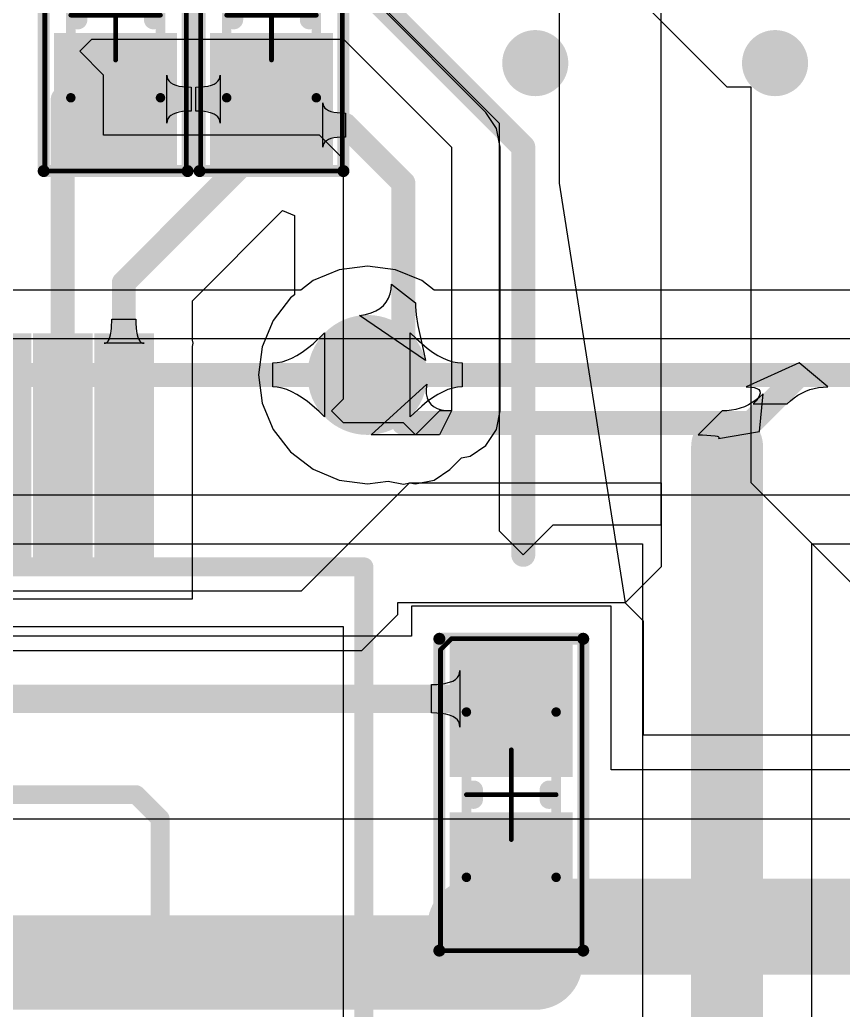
# Model space of a CAD drawing. Header units: millimetres. Extents: x -0.28 to 4.38, y -0.01 to 4.88.
# Drawn here: x 2.075 to 2.4184, y 1.3002 to 1.7131 of the extents above; entities that cross this region are included whole.
import ezdxf

# ---------------------------------------------------------------- set-up
doc = ezdxf.new("R2010")
doc.units = ezdxf.units.MM
doc.header["$MEASUREMENT"] = 0
for name, color, linetype in [('BottomLayer', 5, 'Continuous'), ('BottomOverlay', 54, 'Continuous'), ('BottomPaste', 16, 'Continuous'), ('BottomSolder', 6, 'Continuous'), ('Mechanical13', 56, 'Continuous'), ('Mechanical15', 56, 'Continuous'), ('MultiLayer', 9, 'Continuous'), ('TopLayer', 1, 'Continuous'), ('ViaHoleLayer', 16, 'Continuous')]:
    doc.layers.add(name, color=color, linetype=linetype)

# ---------------------------------------------------------------- blocks, each defined once
blk = doc.blocks.new('DRV8432_B_38')
at = {"layer": 'BottomLayer'}
for points in [[(-0.04331, 0.00846), (-0.04331, -0.00846), (0.04331, 0.00846), (0.04331, -0.00846)], [(-0.04331, -0.01713), (-0.04331, -0.03406), (0.04331, -0.01713), (0.04331, -0.03406)], [(-0.04331, -0.04272), (-0.04331, -0.05965), (0.04331, -0.04272), (0.04331, -0.05965)]]:
    blk.add_solid(points, dxfattribs=at)
at = {"layer": 'BottomOverlay', "const_width": 0.00787}
for points in [[(0.05, -0.53499), (0.05, 0.1)], [(0.465, 0.1), (0.05, 0.1)], [(0.22, 0.025), (0.22, 0.1)], [(0.21, 0.015), (0.22, 0.025)], [(0.145, 0.005), (0.155, 0.015)], [(0.21, 0.015), (0.155, 0.015)], [(0.145, -0.045), (0.145, 0.005)], [(0.145, -0.44), (0.145, -0.045)]]:
    blk.add_lwpolyline(points, dxfattribs=at)
at = {"layer": 'BottomOverlay', "const_width": 0.00394}
for points in [[(0.04803, 0.1, 1), (0.05197, 0.1, 1)], [(0.04803, 0.1, 1), (0.05197, 0.1, 1)], [(0.21803, 0.1, 1), (0.22197, 0.1, 1)], [(0.21803, 0.025, 1), (0.22197, 0.025, 1)], [(0.21803, 0.025, 1), (0.22197, 0.025, 1)], [(0.15303, 0.015, 1), (0.15697, 0.015, 1)], [(0.15303, 0.015, 1), (0.15697, 0.015, 1)], [(0.20803, 0.015, 1), (0.21197, 0.015, 1)], [(0.20803, 0.015, 1), (0.21197, 0.015, 1)], [(0.14303, 0.005, 1), (0.14697, 0.005, 1)], [(0.14303, 0.005, 1), (0.14697, 0.005, 1)], [(0.14303, -0.045, 1), (0.14697, -0.045, 1)], [(0.14303, -0.045, 1), (0.14697, -0.045, 1)]]:
    blk.add_lwpolyline(points, format="xyb", close=True, dxfattribs=at)
at = {"layer": 'BottomPaste'}
for points in [[(-0.04331, 0.00846), (-0.04331, -0.00846), (0.04331, 0.00846), (0.04331, -0.00846)], [(-0.04331, -0.01713), (-0.04331, -0.03406), (0.04331, -0.01713), (0.04331, -0.03406)], [(-0.04331, -0.04272), (-0.04331, -0.05965), (0.04331, -0.04272), (0.04331, -0.05965)]]:
    blk.add_solid(points, dxfattribs=at)
at = {"layer": 'BottomSolder'}
for points in [[(-0.04731, 0.01246), (-0.04731, -0.01246), (0.04731, 0.01246), (0.04731, -0.01246)], [(-0.04731, -0.01313), (-0.04731, -0.03805), (0.04731, -0.01313), (0.04731, -0.03805)], [(-0.04731, -0.03872), (-0.04731, -0.06365), (0.04731, -0.03872), (0.04731, -0.06365)]]:
    blk.add_solid(points, dxfattribs=at)
blk = doc.blocks.new('CN_SMD_0603_____B_60')
at = {"layer": 'BottomLayer'}
for points in [[(-0.05862, 0.02165), (-0.05862, -0.02165), (-0.01138, 0.02165), (-0.01138, -0.02165)], [(0.01138, 0.02165), (0.01138, -0.02165), (0.05862, 0.02165), (0.05862, -0.02165)]]:
    blk.add_solid(points, dxfattribs=at)
at = {"layer": 'BottomOverlay'}
for points, const_width in [([(0.065, 0.03), (-0.065, 0.03)], 0.005), ([(-0.065, -0.03), (-0.065, 0.03)], 0.005), ([(0.065, -0.03), (0.065, 0.03)], 0.005), ([(0.00197, 0.01575), (-0.00197, 0.01575)], 0.00787), ([(0.00197, -0.01575), (-0.00197, -0.01575)], 0.00787), ([(0.065, -0.03), (-0.065, -0.03)], 0.005)]:
    blk.add_lwpolyline(points, dxfattribs=dict(at, const_width=const_width))
for points, const_width in [([(-0.06625, 0.03, 1), (-0.06375, 0.03, 1)], 0.0025), ([(-0.06625, 0.03, 1), (-0.06375, 0.03, 1)], 0.0025), ([(0.06375, 0.03, 1), (0.06625, 0.03, 1)], 0.0025), ([(0.06375, 0.03, 1), (0.06625, 0.03, 1)], 0.0025), ([(-0.00394, 0.01575, 1), (0, 0.01575, 1)], 0.00394), ([(0, 0.01575, 1), (0.00394, 0.01575, 1)], 0.00394), ([(-0.00394, -0.01575, 1), (0, -0.01575, 1)], 0.00394), ([(0, -0.01575, 1), (0.00394, -0.01575, 1)], 0.00394), ([(-0.06625, -0.03, 1), (-0.06375, -0.03, 1)], 0.0025), ([(-0.06625, -0.03, 1), (-0.06375, -0.03, 1)], 0.0025), ([(0.06375, -0.03, 1), (0.06625, -0.03, 1)], 0.0025), ([(0.06375, -0.03, 1), (0.06625, -0.03, 1)], 0.0025)]:
    blk.add_lwpolyline(points, format="xyb", close=True, dxfattribs=dict(at, const_width=const_width))
at = {"layer": 'BottomPaste'}
for points in [[(-0.05862, 0.02165), (-0.05862, -0.02165), (-0.01138, 0.02165), (-0.01138, -0.02165)], [(0.01138, 0.02165), (0.01138, -0.02165), (0.05862, 0.02165), (0.05862, -0.02165)]]:
    blk.add_solid(points, dxfattribs=at)
at = {"layer": 'BottomSolder'}
for points in [[(-0.06262, 0.02565), (-0.06262, -0.02565), (-0.00738, 0.02565), (-0.00738, -0.02565)], [(0.00738, 0.02565), (0.00738, -0.02565), (0.06262, 0.02565), (0.06262, -0.02565)]]:
    blk.add_solid(points, dxfattribs=at)
at = {"layer": 'Mechanical13', "const_width": 0.00394}
for points in [[(0.03445, 0.0187), (-0.03445, 0.0187)], [(-0.03445, -0.0187), (-0.03445, 0.0187)], [(0.03445, -0.0187), (0.03445, 0.0187)], [(-0.03445, -0.0187), (0.03445, -0.0187)]]:
    blk.add_lwpolyline(points, dxfattribs=at)
at = {"layer": 'Mechanical13', "const_width": 0.00197}
for points in [[(-0.03543, 0.0187, 1), (-0.03346, 0.0187, 1)], [(-0.03543, 0.0187, 1), (-0.03346, 0.0187, 1)], [(0.03346, 0.0187, 1), (0.03543, 0.0187, 1)], [(0.03346, 0.0187, 1), (0.03543, 0.0187, 1)], [(-0.03543, -0.0187, 1), (-0.03346, -0.0187, 1)], [(-0.03543, -0.0187, 1), (-0.03346, -0.0187, 1)], [(0.03346, -0.0187, 1), (0.03543, -0.0187, 1)], [(0.03346, -0.0187, 1), (0.03543, -0.0187, 1)]]:
    blk.add_lwpolyline(points, format="xyb", close=True, dxfattribs=at)
at = {"layer": 'Mechanical15', "const_width": 0.00197}
for points in [[(-0.065, -0.025), (-0.065, 0.02953)], [(0.065, 0.02953), (-0.065, 0.02953)], [(0.065, -0.02953), (0.065, 0.02953)], [(0, -0.0187), (0, 0.0187)], [(0.0187, 0), (-0.0187, 0)], [(-0.06047, -0.02953), (-0.065, -0.025)], [(0.065, -0.02953), (-0.06047, -0.02953)]]:
    blk.add_lwpolyline(points, dxfattribs=at)
at = {"layer": 'Mechanical15', "const_width": 0.000984}
for points in [[(-0.06549, 0.02953, 1), (-0.06451, 0.02953, 1)], [(-0.06549, 0.02953, 1), (-0.06451, 0.02953, 1)], [(0.06451, 0.02953, 1), (0.06549, 0.02953, 1)], [(0.06451, 0.02953, 1), (0.06549, 0.02953, 1)], [(-0.00049, 0.0187, 1), (0.00049, 0.0187, 1)], [(-0.01919, 0, 1), (-0.01821, 0, 1)], [(0.01821, 0, 1), (0.01919, 0, 1)], [(-0.00049, -0.0187, 1), (0.00049, -0.0187, 1)], [(-0.06549, -0.025, 1), (-0.06451, -0.025, 1)], [(-0.06549, -0.025, 1), (-0.06451, -0.025, 1)], [(-0.06096, -0.02953, 1), (-0.05998, -0.02953, 1)], [(-0.06096, -0.02953, 1), (-0.05998, -0.02953, 1)], [(0.06451, -0.02953, 1), (0.06549, -0.02953, 1)], [(0.06451, -0.02953, 1), (0.06549, -0.02953, 1)]]:
    blk.add_lwpolyline(points, format="xyb", close=True, dxfattribs=at)
blk = doc.blocks.new('CN_SMD_0603_____B_62')
at = {"layer": 'BottomLayer'}
for points in [[(-0.05862, 0.02165), (-0.05862, -0.02165), (-0.01138, 0.02165), (-0.01138, -0.02165)], [(0.01138, 0.02165), (0.01138, -0.02165), (0.05862, 0.02165), (0.05862, -0.02165)]]:
    blk.add_solid(points, dxfattribs=at)
at = {"layer": 'BottomOverlay'}
for points, const_width in [([(0.065, 0.03), (-0.065, 0.03)], 0.005), ([(-0.065, -0.03), (-0.065, 0.03)], 0.005), ([(0.065, -0.03), (0.065, 0.03)], 0.005), ([(0.00197, 0.01575), (-0.00197, 0.01575)], 0.00787), ([(0.00197, -0.01575), (-0.00197, -0.01575)], 0.00787), ([(0.065, -0.03), (-0.065, -0.03)], 0.005)]:
    blk.add_lwpolyline(points, dxfattribs=dict(at, const_width=const_width))
for points, const_width in [([(-0.06625, 0.03, 1), (-0.06375, 0.03, 1)], 0.0025), ([(-0.06625, 0.03, 1), (-0.06375, 0.03, 1)], 0.0025), ([(0.06375, 0.03, 1), (0.06625, 0.03, 1)], 0.0025), ([(0.06375, 0.03, 1), (0.06625, 0.03, 1)], 0.0025), ([(-0.00394, 0.01575, 1), (0, 0.01575, 1)], 0.00394), ([(0, 0.01575, 1), (0.00394, 0.01575, 1)], 0.00394), ([(-0.00394, -0.01575, 1), (0, -0.01575, 1)], 0.00394), ([(0, -0.01575, 1), (0.00394, -0.01575, 1)], 0.00394), ([(-0.06625, -0.03, 1), (-0.06375, -0.03, 1)], 0.0025), ([(-0.06625, -0.03, 1), (-0.06375, -0.03, 1)], 0.0025), ([(0.06375, -0.03, 1), (0.06625, -0.03, 1)], 0.0025), ([(0.06375, -0.03, 1), (0.06625, -0.03, 1)], 0.0025)]:
    blk.add_lwpolyline(points, format="xyb", close=True, dxfattribs=dict(at, const_width=const_width))
at = {"layer": 'BottomPaste'}
for points in [[(-0.05862, 0.02165), (-0.05862, -0.02165), (-0.01138, 0.02165), (-0.01138, -0.02165)], [(0.01138, 0.02165), (0.01138, -0.02165), (0.05862, 0.02165), (0.05862, -0.02165)]]:
    blk.add_solid(points, dxfattribs=at)
at = {"layer": 'BottomSolder'}
for points in [[(-0.06262, 0.02565), (-0.06262, -0.02565), (-0.00738, 0.02565), (-0.00738, -0.02565)], [(0.00738, 0.02565), (0.00738, -0.02565), (0.06262, 0.02565), (0.06262, -0.02565)]]:
    blk.add_solid(points, dxfattribs=at)
at = {"layer": 'Mechanical13', "const_width": 0.00394}
for points in [[(0.03445, 0.0187), (-0.03445, 0.0187)], [(-0.03445, -0.0187), (-0.03445, 0.0187)], [(0.03445, -0.0187), (0.03445, 0.0187)], [(0.03445, -0.0187), (-0.03445, -0.0187)]]:
    blk.add_lwpolyline(points, dxfattribs=at)
at = {"layer": 'Mechanical13', "const_width": 0.00197}
for points in [[(-0.03543, 0.0187, 1), (-0.03346, 0.0187, 1)], [(-0.03543, 0.0187, 1), (-0.03346, 0.0187, 1)], [(0.03346, 0.0187, 1), (0.03543, 0.0187, 1)], [(0.03346, 0.0187, 1), (0.03543, 0.0187, 1)], [(-0.03543, -0.0187, 1), (-0.03346, -0.0187, 1)], [(-0.03543, -0.0187, 1), (-0.03346, -0.0187, 1)], [(0.03346, -0.0187, 1), (0.03543, -0.0187, 1)], [(0.03346, -0.0187, 1), (0.03543, -0.0187, 1)]]:
    blk.add_lwpolyline(points, format="xyb", close=True, dxfattribs=at)
at = {"layer": 'Mechanical15', "const_width": 0.00197}
for points in [[(-0.065, -0.025), (-0.065, 0.02953)], [(0.065, 0.02953), (-0.065, 0.02953)], [(0.065, -0.02953), (0.065, 0.02953)], [(0, -0.0187), (0, 0.0187)], [(0.0187, 0), (-0.0187, 0)], [(-0.06047, -0.02953), (-0.065, -0.025)], [(0.065, -0.02953), (-0.06047, -0.02953)]]:
    blk.add_lwpolyline(points, dxfattribs=at)
at = {"layer": 'Mechanical15', "const_width": 0.000984}
for points in [[(-0.06549, 0.02953, 1), (-0.06451, 0.02953, 1)], [(-0.06549, 0.02953, 1), (-0.06451, 0.02953, 1)], [(0.06451, 0.02953, 1), (0.06549, 0.02953, 1)], [(0.06451, 0.02953, 1), (0.06549, 0.02953, 1)], [(-0.00049, 0.0187, 1), (0.00049, 0.0187, 1)], [(-0.01919, 0, 1), (-0.01821, 0, 1)], [(0.01821, 0, 1), (0.01919, 0, 1)], [(-0.00049, -0.0187, 1), (0.00049, -0.0187, 1)], [(-0.06549, -0.025, 1), (-0.06451, -0.025, 1)], [(-0.06549, -0.025, 1), (-0.06451, -0.025, 1)], [(-0.06096, -0.02953, 1), (-0.05998, -0.02953, 1)], [(-0.06096, -0.02953, 1), (-0.05998, -0.02953, 1)], [(0.06451, -0.02953, 1), (0.06549, -0.02953, 1)], [(0.06451, -0.02953, 1), (0.06549, -0.02953, 1)]]:
    blk.add_lwpolyline(points, format="xyb", close=True, dxfattribs=at)
blk = doc.blocks.new('CN_SMD_0603_____B_65')
at = {"layer": 'BottomLayer'}
for points in [[(-0.05862, 0.02165), (-0.05862, -0.02165), (-0.01138, 0.02165), (-0.01138, -0.02165)], [(0.01138, 0.02165), (0.01138, -0.02165), (0.05862, 0.02165), (0.05862, -0.02165)]]:
    blk.add_solid(points, dxfattribs=at)
at = {"layer": 'BottomOverlay'}
for points, const_width in [([(0.065, 0.03), (-0.065, 0.03)], 0.005), ([(-0.065, -0.03), (-0.065, 0.03)], 0.005), ([(0.065, -0.03), (0.065, 0.03)], 0.005), ([(0.00197, 0.01575), (-0.00197, 0.01575)], 0.00787), ([(0.00197, -0.01575), (-0.00197, -0.01575)], 0.00787), ([(0.065, -0.03), (-0.065, -0.03)], 0.005)]:
    blk.add_lwpolyline(points, dxfattribs=dict(at, const_width=const_width))
for points, const_width in [([(-0.06625, 0.03, 1), (-0.06375, 0.03, 1)], 0.0025), ([(-0.06625, 0.03, 1), (-0.06375, 0.03, 1)], 0.0025), ([(0.06375, 0.03, 1), (0.06625, 0.03, 1)], 0.0025), ([(0.06375, 0.03, 1), (0.06625, 0.03, 1)], 0.0025), ([(-0.00394, 0.01575, 1), (0, 0.01575, 1)], 0.00394), ([(0, 0.01575, 1), (0.00394, 0.01575, 1)], 0.00394), ([(-0.00394, -0.01575, 1), (0, -0.01575, 1)], 0.00394), ([(0, -0.01575, 1), (0.00394, -0.01575, 1)], 0.00394), ([(-0.06625, -0.03, 1), (-0.06375, -0.03, 1)], 0.0025), ([(-0.06625, -0.03, 1), (-0.06375, -0.03, 1)], 0.0025), ([(0.06375, -0.03, 1), (0.06625, -0.03, 1)], 0.0025), ([(0.06375, -0.03, 1), (0.06625, -0.03, 1)], 0.0025)]:
    blk.add_lwpolyline(points, format="xyb", close=True, dxfattribs=dict(at, const_width=const_width))
at = {"layer": 'BottomPaste'}
for points in [[(-0.05862, 0.02165), (-0.05862, -0.02165), (-0.01138, 0.02165), (-0.01138, -0.02165)], [(0.01138, 0.02165), (0.01138, -0.02165), (0.05862, 0.02165), (0.05862, -0.02165)]]:
    blk.add_solid(points, dxfattribs=at)
at = {"layer": 'BottomSolder'}
for points in [[(-0.06262, 0.02565), (-0.06262, -0.02565), (-0.00738, 0.02565), (-0.00738, -0.02565)], [(0.00738, 0.02565), (0.00738, -0.02565), (0.06262, 0.02565), (0.06262, -0.02565)]]:
    blk.add_solid(points, dxfattribs=at)
at = {"layer": 'Mechanical13', "const_width": 0.00394}
for points in [[(0.03445, 0.0187), (-0.03445, 0.0187)], [(-0.03445, -0.0187), (-0.03445, 0.0187)], [(0.03445, -0.0187), (0.03445, 0.0187)], [(-0.03445, -0.0187), (0.03445, -0.0187)]]:
    blk.add_lwpolyline(points, dxfattribs=at)
at = {"layer": 'Mechanical13', "const_width": 0.00197}
for points in [[(-0.03543, 0.0187, 1), (-0.03346, 0.0187, 1)], [(-0.03543, 0.0187, 1), (-0.03346, 0.0187, 1)], [(0.03346, 0.0187, 1), (0.03543, 0.0187, 1)], [(0.03346, 0.0187, 1), (0.03543, 0.0187, 1)], [(-0.03543, -0.0187, 1), (-0.03346, -0.0187, 1)], [(-0.03543, -0.0187, 1), (-0.03346, -0.0187, 1)], [(0.03346, -0.0187, 1), (0.03543, -0.0187, 1)], [(0.03346, -0.0187, 1), (0.03543, -0.0187, 1)]]:
    blk.add_lwpolyline(points, format="xyb", close=True, dxfattribs=at)
at = {"layer": 'Mechanical15', "const_width": 0.00197}
for points in [[(-0.065, -0.025), (-0.065, 0.02953)], [(0.065, 0.02953), (-0.065, 0.02953)], [(0.065, -0.02953), (0.065, 0.02953)], [(0, -0.0187), (0, 0.0187)], [(0.0187, 0), (-0.0187, 0)], [(-0.06047, -0.02953), (-0.065, -0.025)], [(0.065, -0.02953), (-0.06047, -0.02953)]]:
    blk.add_lwpolyline(points, dxfattribs=at)
at = {"layer": 'Mechanical15', "const_width": 0.000984}
for points in [[(-0.06549, 0.02953, 1), (-0.06451, 0.02953, 1)], [(-0.06549, 0.02953, 1), (-0.06451, 0.02953, 1)], [(0.06451, 0.02953, 1), (0.06549, 0.02953, 1)], [(0.06451, 0.02953, 1), (0.06549, 0.02953, 1)], [(-0.00049, 0.0187, 1), (0.00049, 0.0187, 1)], [(-0.01919, 0, 1), (-0.01821, 0, 1)], [(0.01821, 0, 1), (0.01919, 0, 1)], [(-0.00049, -0.0187, 1), (0.00049, -0.0187, 1)], [(-0.06549, -0.025, 1), (-0.06451, -0.025, 1)], [(-0.06549, -0.025, 1), (-0.06451, -0.025, 1)], [(-0.06096, -0.02953, 1), (-0.05998, -0.02953, 1)], [(-0.06096, -0.02953, 1), (-0.05998, -0.02953, 1)], [(0.06451, -0.02953, 1), (0.06549, -0.02953, 1)], [(0.06451, -0.02953, 1), (0.06549, -0.02953, 1)]]:
    blk.add_lwpolyline(points, format="xyb", close=True, dxfattribs=at)

msp = doc.modelspace()

# ---------------------------------------------------------------- linework, layer by layer
at = {"layer": 'BottomLayer'}
for p, q in [((2.37, 1.685), (2.3, 1.755)), ((2.3, 1.755), (2.3, 1.645)), ((2.22, 1.725), (2.275, 1.67)), ((2.26942, 1.67442), (2.22442, 1.71942)), ((2.3425, 1.5025), (2.3425, 1.7175)), ((2.1, 1.7), (2.105, 1.705)), ((2.105, 1.705), (2.21, 1.705)), ((2.21, 1.705), (2.255, 1.66)), ((2.11, 1.69), (2.1, 1.7)), ((2.11, 1.665), (2.11, 1.69)), ((2.13641, 1.67), (2.13641, 1.69)), ((2.13641, 1.69), (2.13651, 1.68905)), ((2.13651, 1.68905), (2.13682, 1.6882)), ((2.15818, 1.6882), (2.15849, 1.68905)), ((2.15849, 1.68905), (2.15859, 1.69)), ((2.15859, 1.69), (2.15859, 1.67)), ((2.13682, 1.6882), (2.13732, 1.68745)), ((2.13732, 1.68745), (2.13803, 1.6868)), ((2.13803, 1.6868), (2.13894, 1.68625)), ((2.13894, 1.68625), (2.14006, 1.6858)), ((2.14006, 1.6858), (2.14137, 1.68545)), ((2.14137, 1.68545), (2.14289, 1.6852)), ((2.14289, 1.6852), (2.14461, 1.68505)), ((2.14461, 1.68505), (2.14653, 1.685)), ((2.14653, 1.685), (2.14653, 1.675)), ((2.14847, 1.685), (2.15039, 1.68505)), ((2.14847, 1.675), (2.14847, 1.685)), ((2.15039, 1.68505), (2.15211, 1.6852)), ((2.15211, 1.6852), (2.15363, 1.68545)), ((2.15363, 1.68545), (2.15494, 1.6858)), ((2.15494, 1.6858), (2.15606, 1.68625)), ((2.15606, 1.68625), (2.15697, 1.6868)), ((2.15697, 1.6868), (2.15768, 1.68745)), ((2.15768, 1.68745), (2.15818, 1.6882)), ((2.38, 1.685), (2.37, 1.685)), ((2.38, 1.52), (2.38, 1.685)), ((2.20141, 1.65994), (2.20141, 1.67847)), ((2.20141, 1.67847), (2.20151, 1.67766)), ((2.20151, 1.67766), (2.20179, 1.67693)), ((2.20179, 1.67693), (2.20226, 1.67629)), ((2.13732, 1.67255), (2.13682, 1.6718)), ((2.13803, 1.6732), (2.13732, 1.67255)), ((2.13894, 1.67375), (2.13803, 1.6732)), ((2.14006, 1.6742), (2.13894, 1.67375)), ((2.14137, 1.67455), (2.14006, 1.6742)), ((2.14289, 1.6748), (2.14137, 1.67455)), ((2.14461, 1.67495), (2.14289, 1.6748)), ((2.14653, 1.675), (2.14461, 1.67495)), ((2.15039, 1.67495), (2.14847, 1.675)), ((2.15211, 1.6748), (2.15039, 1.67495)), ((2.15363, 1.67455), (2.15211, 1.6748)), ((2.15494, 1.6742), (2.15363, 1.67455)), ((2.15606, 1.67375), (2.15494, 1.6742)), ((2.15697, 1.6732), (2.15606, 1.67375)), ((2.15768, 1.67255), (2.15697, 1.6732)), ((2.15818, 1.6718), (2.15768, 1.67255)), ((2.20226, 1.67629), (2.20291, 1.67574)), ((2.20291, 1.67574), (2.20376, 1.67527)), ((2.20376, 1.67527), (2.20479, 1.67489)), ((2.20479, 1.67489), (2.20601, 1.67459)), ((2.20601, 1.67459), (2.20742, 1.67437)), ((2.20742, 1.67437), (2.20901, 1.67425)), ((2.20901, 1.67425), (2.2108, 1.6742)), ((2.2108, 1.6742), (2.2108, 1.6642)), ((2.27384, 1.6678), (2.26942, 1.67442)), ((2.13651, 1.67095), (2.13641, 1.67)), ((2.13682, 1.6718), (2.13651, 1.67095)), ((2.15849, 1.67095), (2.15818, 1.6718)), ((2.15859, 1.67), (2.15849, 1.67095)), ((2.275, 1.67), (2.275, 1.5)), ((2.2, 1.665), (2.11, 1.665)), ((2.21, 1.655), (2.2, 1.665)), ((2.20742, 1.66403), (2.20601, 1.66382)), ((2.20901, 1.66416), (2.20742, 1.66403)), ((2.2108, 1.6642), (2.20901, 1.66416)), ((2.27539, 1.66), (2.27384, 1.6678)), ((2.20151, 1.66075), (2.20141, 1.65994)), ((2.20179, 1.66148), (2.20151, 1.66075)), ((2.20226, 1.66212), (2.20179, 1.66148)), ((2.20291, 1.66267), (2.20226, 1.66212)), ((2.20376, 1.66314), (2.20291, 1.66267)), ((2.20479, 1.66352), (2.20376, 1.66314)), ((2.20601, 1.66382), (2.20479, 1.66352)), ((2.255, 1.66), (2.255, 1.55)), ((2.27539, 1.55), (2.27539, 1.66)), ((2.21, 1.555), (2.21, 1.655)), ((2.3, 1.645), (2.3275, 1.47)), ((2.14701, 1.59596), (2.18461, 1.63356)), ((2.18461, 1.63356), (2.18961, 1.63149)), ((2.18961, 1.63149), (2.18961, 1.5984)), ((2.22987, 1.60074), (2.23, 1.60291)), ((2.23, 1.60291), (2.24, 1.595)), ((2.18961, 1.5984), (2.18791, 1.59709)), ((2.2288, 1.59696), (2.22947, 1.59875)), ((2.22947, 1.59875), (2.22987, 1.60074)), ((2.14701, 1.57955), (2.14701, 1.59596)), ((2.18791, 1.59709), (2.18069, 1.58769)), ((2.22522, 1.59273), (2.22668, 1.59395)), ((2.22668, 1.59395), (2.22787, 1.59536)), ((2.22787, 1.59536), (2.2288, 1.59696)), ((2.24, 1.595), (2.24004, 1.59356)), ((2.21671, 1.58978), (2.21924, 1.59023)), ((2.24427, 1.57098), (2.21671, 1.58978)), ((2.21924, 1.59023), (2.2215, 1.59087)), ((2.2215, 1.59087), (2.22349, 1.5917)), ((2.22349, 1.5917), (2.22522, 1.59273)), ((2.24004, 1.59356), (2.24038, 1.59003)), ((2.24038, 1.59003), (2.24107, 1.58566)), ((2.11328, 1.58459), (2.11341, 1.58819)), ((2.11341, 1.58819), (2.12341, 1.58819)), ((2.12341, 1.58819), (2.12345, 1.58629)), ((2.12345, 1.58629), (2.12373, 1.58309)), ((2.18069, 1.58769), (2.17616, 1.57675)), ((2.24107, 1.58566), (2.24346, 1.57434)), ((2.11261, 1.58069), (2.1129, 1.58179)), ((2.1129, 1.58179), (2.11312, 1.58309)), ((2.11312, 1.58309), (2.11328, 1.58459)), ((2.12373, 1.58309), (2.12397, 1.58179)), ((2.12397, 1.58179), (2.12428, 1.58069)), ((2.1102, 1.57819), (2.11081, 1.57829)), ((2.12689, 1.57819), (2.1102, 1.57819)), ((2.11081, 1.57829), (2.11136, 1.57859)), ((2.11136, 1.57859), (2.11184, 1.57909)), ((2.11184, 1.57909), (2.11226, 1.57979)), ((2.11226, 1.57979), (2.11261, 1.58069)), ((2.12428, 1.58069), (2.12466, 1.57979)), ((2.12466, 1.57979), (2.12512, 1.57909)), ((2.12512, 1.57909), (2.12564, 1.57859)), ((2.12564, 1.57859), (2.12623, 1.57829)), ((2.12623, 1.57829), (2.12689, 1.57819)), ((2.14728, 1.57819), (2.14701, 1.57955)), ((2.14701, 1.57682), (2.14728, 1.57819)), ((2.14701, 1.57604), (2.14701, 1.57682)), ((2.14705, 1.57513), (2.14701, 1.57604)), ((2.14701, 1.57502), (2.14705, 1.57513)), ((2.14701, 1.47169), (2.14701, 1.57502)), ((2.17616, 1.57675), (2.17461, 1.565)), ((2.24346, 1.57434), (2.24427, 1.57098)), ((2.17461, 1.565), (2.17616, 1.55325)), ((2.17616, 1.55325), (2.18069, 1.54231)), ((2.205, 1.55), (2.21, 1.555)), ((2.21, 1.545), (2.205, 1.55)), ((2.25, 1.55), (2.24, 1.54)), ((2.255, 1.55), (2.25, 1.55)), ((2.27384, 1.5422), (2.27539, 1.55)), ((2.235, 1.545), (2.21, 1.545)), ((2.24, 1.54), (2.235, 1.545)), ((2.18069, 1.54231), (2.18791, 1.53291)), ((2.26942, 1.53558), (2.27384, 1.5422)), ((2.18791, 1.53291), (2.19731, 1.52569)), ((2.2628, 1.53116), (2.26942, 1.53558)), ((2.25442, 1.52558), (2.2593, 1.53046)), ((2.2593, 1.53046), (2.2628, 1.53116)), ((2.19731, 1.52569), (2.20825, 1.52116)), ((2.2478, 1.52116), (2.25442, 1.52558)), ((2.1925, 1.475), (2.2375, 1.52)), ((2.20825, 1.52116), (2.22, 1.51961)), ((2.22, 1.51961), (2.22872, 1.52076)), ((2.22872, 1.52076), (2.235, 1.51951)), ((2.235, 1.51951), (2.23775, 1.52006)), ((2.2375, 1.52), (2.3425, 1.52)), ((2.23775, 1.52006), (2.24, 1.51961)), ((2.24, 1.51961), (2.2478, 1.52116)), ((2.3425, 1.52), (2.3425, 1.485)), ((2.43, 1.47), (2.38, 1.52)), ((2.275, 1.5), (2.285, 1.49)), ((2.285, 1.49), (2.2975, 1.5025)), ((2.2975, 1.5025), (2.3425, 1.5025)), ((2.3425, 1.485), (2.3275, 1.47)), ((1.6275, 1.475), (2.1925, 1.475)), ((2.1925, 1.475), (2.1925, 1.475)), ((1.89032, 1.47169), (2.14701, 1.47169)), ((2.3275, 1.47), (2.2325, 1.47)), ((2.2325, 1.47), (2.2325, 1.465)), ((2.3275, 1.47), (2.335, 1.4625)), ((2.32165, 1.46862), (2.23835, 1.46862)), ((2.23835, 1.46862), (2.23835, 1.45613)), ((2.32165, 1.40039), (2.32165, 1.46862)), ((2.2325, 1.465), (2.2175, 1.45)), ((2.335, 1.4625), (2.335, 1.415)), ((2.23835, 1.45613), (1.98, 1.45613)), ((2.2175, 1.45), (1.5925, 1.45)), ((2.25847, 1.44069), (2.25859, 1.44181)), ((2.25859, 1.44181), (2.25859, 1.41819)), ((2.25429, 1.43685), (2.2556, 1.43738)), ((2.2556, 1.43738), (2.25668, 1.43803)), ((2.25668, 1.43803), (2.25751, 1.4388)), ((2.25751, 1.4388), (2.25811, 1.43969)), ((2.25811, 1.43969), (2.25847, 1.44069)), ((2.24666, 1.43591), (2.24892, 1.43596)), ((2.24666, 1.42409), (2.24666, 1.43591)), ((2.24892, 1.43596), (2.25095, 1.43614)), ((2.25095, 1.43614), (2.25274, 1.43644)), ((2.25274, 1.43644), (2.25429, 1.43685)), ((2.24892, 1.42404), (2.24666, 1.42409)), ((2.25095, 1.42386), (2.24892, 1.42404)), ((2.25274, 1.42356), (2.25095, 1.42386)), ((2.25429, 1.42315), (2.25274, 1.42356)), ((2.2556, 1.42262), (2.25429, 1.42315)), ((2.25668, 1.42197), (2.2556, 1.42262)), ((2.25751, 1.4212), (2.25668, 1.42197)), ((2.25811, 1.42031), (2.25751, 1.4212)), ((2.25847, 1.41931), (2.25811, 1.42031)), ((2.25859, 1.41819), (2.25847, 1.41931)), ((2.335, 1.415), (2.575, 1.415)), ((2.635, 1.40039), (2.32165, 1.40039)), ((1.975, 1.38), (2.635, 1.38))]:
    msp.add_line(p, q, dxfattribs=at)
for points, const_width in [([(2.21362, 1.73138), (2.285, 1.66)], 0.01), ([(2.09295, 1.535), (2.09295, 1.68)], 0.01), ([(2.1, 1.68), (2.17, 1.68)], 0.01), ([(2.16897, 1.67897), (2.17, 1.68)], 0.01), ([(2.18, 1.68), (2.1908, 1.6692)], 0.01), ([(2.16897, 1.65397), (2.16897, 1.67897)], 0.01), ([(2.1908, 1.6692), (2.2108, 1.6692)], 0.01), ([(2.2108, 1.6692), (2.235, 1.645)], 0.01), ([(2.285, 1.49), (2.285, 1.66)], 0.01), ([(2.11841, 1.60341), (2.16897, 1.65397)], 0.01), ([(2.235, 1.565), (2.235, 1.645)], 0.01), ([(2.11841, 1.53513), (2.11841, 1.60341)], 0.01), ([(2.235, 1.545), (2.235, 1.565)], 0.01), ([(2.11841, 1.53513), (2.11854, 1.535)], 0.01), ([(1.98, 1.43), (2.29425, 1.43)], 0.01181), ([(2.01, 1.32), (2.29, 1.32)], 0.03937), ([(2.29, 1.32914), (2.47586, 1.32914)], 0.01)]:
    msp.add_lwpolyline(points, dxfattribs=dict(at, const_width=const_width))
for points, const_width in [([(2.28311, 1.695, 1), (2.29689, 1.695, 1)], 0.01378), ([(2.38311, 1.695, 1), (2.39689, 1.695, 1)], 0.01378), ([(2.09045, 1.68, 1), (2.09545, 1.68, 1)], 0.005), ([(2.0975, 1.68, 1), (2.1025, 1.68, 1)], 0.005), ([(2.1675, 1.68, 1), (2.1725, 1.68, 1)], 0.005), ([(2.1675, 1.68, 1), (2.1725, 1.68, 1)], 0.005), ([(2.1775, 1.68, 1), (2.1825, 1.68, 1)], 0.005), ([(2.16647, 1.67897, 1), (2.17147, 1.67897, 1)], 0.005), ([(2.16647, 1.67897, 1), (2.17147, 1.67897, 1)], 0.005), ([(2.1883, 1.6692, 1), (2.1933, 1.6692, 1)], 0.005), ([(2.1883, 1.6692, 1), (2.1933, 1.6692, 1)], 0.005), ([(2.2083, 1.6692, 1), (2.2133, 1.6692, 1)], 0.005), ([(2.2083, 1.6692, 1), (2.2133, 1.6692, 1)], 0.005), ([(2.2825, 1.66, 1), (2.2875, 1.66, 1)], 0.005), ([(2.2825, 1.66, 1), (2.2875, 1.66, 1)], 0.005), ([(2.16647, 1.65397, 1), (2.17147, 1.65397, 1)], 0.005), ([(2.16647, 1.65397, 1), (2.17147, 1.65397, 1)], 0.005), ([(2.2325, 1.645, 1), (2.2375, 1.645, 1)], 0.005), ([(2.2325, 1.645, 1), (2.2375, 1.645, 1)], 0.005), ([(2.11591, 1.60341, 1), (2.12091, 1.60341, 1)], 0.005), ([(2.11591, 1.60341, 1), (2.12091, 1.60341, 1)], 0.005), ([(2.2075, 1.565, 1), (2.2325, 1.565, 1)], 0.025), ([(2.2325, 1.565, 1), (2.2375, 1.565, 1)], 0.005), ([(2.2325, 1.565, 1), (2.2375, 1.565, 1)], 0.005), ([(2.2325, 1.545, 1), (2.2375, 1.545, 1)], 0.005), ([(2.09045, 1.535, 1), (2.09545, 1.535, 1)], 0.005), ([(2.11591, 1.53513, 1), (2.12091, 1.53513, 1)], 0.005), ([(2.11591, 1.53513, 1), (2.12091, 1.53513, 1)], 0.005), ([(2.11604, 1.535, 1), (2.12104, 1.535, 1)], 0.005), ([(2.2825, 1.49, 1), (2.2875, 1.49, 1)], 0.005), ([(2.2913, 1.43, 1), (2.2972, 1.43, 1)], 0.00591), ([(2.28016, 1.32, 1), (2.29984, 1.32, 1)], 0.01969), ([(2.2875, 1.32914, 1), (2.2925, 1.32914, 1)], 0.005)]:
    msp.add_lwpolyline(points, format="xyb", close=True, dxfattribs=dict(at, const_width=const_width))
at = {"layer": 'BottomSolder', "const_width": 0.04}
msp.add_lwpolyline([(2.265, 1.335), (2.505, 1.335)], dxfattribs=at)
at = {"layer": 'BottomSolder', "const_width": 0.02}
msp.add_lwpolyline([(2.255, 1.335, 1), (2.275, 1.335, 1)], format="xyb", close=True, dxfattribs=at)
at = {"layer": 'MultiLayer'}
for points, const_width in [([(2.28311, 1.695, 1), (2.29689, 1.695, 1)], 0.01378), ([(2.38311, 1.695, 1), (2.39689, 1.695, 1)], 0.01378), ([(2.2075, 1.565, 1), (2.2325, 1.565, 1)], 0.025)]:
    msp.add_lwpolyline(points, format="xyb", close=True, dxfattribs=dict(at, const_width=const_width))
at = {"layer": 'TopLayer'}
for p, q in [((2.22, 1.61039), (2.20825, 1.60884)), ((2.23175, 1.60884), (2.22, 1.61039)), ((2.20825, 1.60884), (2.19731, 1.60431)), ((2.24269, 1.60431), (2.23175, 1.60884)), ((2.19731, 1.60431), (2.1922, 1.60039)), ((2.2478, 1.60039), (2.24269, 1.60431)), ((2.1922, 1.60039), (1.68039, 1.60039)), ((2.46513, 1.60039), (2.2478, 1.60039)), ((2.19736, 1.578), (2.20215, 1.5825)), ((2.20215, 1.5825), (2.20215, 1.5475)), ((2.23785, 1.5475), (2.23785, 1.5825)), ((2.23785, 1.5825), (2.24028, 1.58013)), ((2.805, 1.58), (1.25, 1.58)), ((2.19505, 1.57612), (2.19736, 1.578)), ((2.24028, 1.58013), (2.24495, 1.57612)), ((2.19061, 1.57313), (2.1928, 1.5745)), ((2.1928, 1.5745), (2.19505, 1.57612)), ((2.24495, 1.57612), (2.2472, 1.5745)), ((2.2472, 1.5745), (2.24939, 1.57313)), ((2.18051, 1.57), (2.18241, 1.57012)), ((2.18051, 1.56), (2.18051, 1.57)), ((2.18241, 1.57012), (2.18438, 1.5705)), ((2.18438, 1.5705), (2.1864, 1.57113)), ((2.1864, 1.57113), (2.18847, 1.572)), ((2.18847, 1.572), (2.19061, 1.57313)), ((2.24939, 1.57313), (2.25153, 1.572)), ((2.25153, 1.572), (2.2536, 1.57113)), ((2.2536, 1.57113), (2.25562, 1.5705)), ((2.25562, 1.5705), (2.25759, 1.57012)), ((2.25759, 1.57012), (2.25949, 1.57)), ((2.25949, 1.57), (2.25949, 1.56)), ((2.4, 1.57), (2.37793, 1.56)), ((2.41207, 1.56), (2.4, 1.57)), ((2.4, 1.57), (2.4, 1.57)), ((2.4, 1.57), (2.4, 1.57)), ((2.4, 1.57), (2.4, 1.57)), ((2.4, 1.57), (2.4, 1.57)), ((2.4, 1.57), (2.4, 1.57)), ((2.4, 1.57), (2.4, 1.57)), ((2.4, 1.57), (2.4, 1.57)), ((2.4, 1.57), (2.4, 1.57)), ((2.4, 1.57), (2.4, 1.57)), ((2.4, 1.57), (2.4, 1.57)), ((2.22158, 1.54005), (2.24471, 1.56122)), ((2.24471, 1.56122), (2.24451, 1.55909)), ((2.18241, 1.55987), (2.18051, 1.56)), ((2.18438, 1.5595), (2.18241, 1.55987)), ((2.1864, 1.55888), (2.18438, 1.5595)), ((2.18847, 1.558), (2.1864, 1.55888)), ((2.19061, 1.55688), (2.18847, 1.558)), ((2.1928, 1.5555), (2.19061, 1.55688)), ((2.24451, 1.55909), (2.24457, 1.55718)), ((2.24457, 1.55718), (2.24492, 1.5555)), ((2.24939, 1.55688), (2.2472, 1.5555)), ((2.25153, 1.558), (2.24939, 1.55688)), ((2.2536, 1.55888), (2.25153, 1.558)), ((2.25562, 1.5595), (2.2536, 1.55888)), ((2.25759, 1.55987), (2.25562, 1.5595)), ((2.25949, 1.56), (2.25759, 1.55987)), ((2.37793, 1.56), (2.37976, 1.55993)), ((2.37976, 1.55993), (2.38125, 1.55972)), ((2.38125, 1.55972), (2.38239, 1.55936)), ((2.38239, 1.55936), (2.3832, 1.55887)), ((2.3832, 1.55887), (2.38366, 1.55823)), ((2.38354, 1.54146), (2.385, 1.55707)), ((2.38378, 1.55745), (2.38356, 1.55654)), ((2.385, 1.55707), (2.38356, 1.55573)), ((2.38366, 1.55823), (2.38378, 1.55745)), ((2.39951, 1.55654), (2.40113, 1.55745)), ((2.40113, 1.55745), (2.4028, 1.55823)), ((2.4028, 1.55823), (2.40454, 1.55887)), ((2.40454, 1.55887), (2.40633, 1.55936)), ((2.40633, 1.55936), (2.40819, 1.55972)), ((2.40819, 1.55972), (2.4101, 1.55993)), ((2.4101, 1.55993), (2.41207, 1.56)), ((2.19505, 1.55387), (2.1928, 1.5555)), ((2.19972, 1.54987), (2.19505, 1.55387)), ((2.24495, 1.55387), (2.24264, 1.552)), ((2.24492, 1.5555), (2.24553, 1.55404)), ((2.2472, 1.5555), (2.24495, 1.55387)), ((2.24553, 1.55404), (2.24643, 1.5528)), ((2.24643, 1.5528), (2.24759, 1.55179)), ((2.37887, 1.55255), (2.3772, 1.55177)), ((2.38049, 1.55346), (2.37887, 1.55255)), ((2.38205, 1.55453), (2.38049, 1.55346)), ((2.3821, 1.55427), (2.38086, 1.55293)), ((2.38086, 1.55293), (2.395, 1.55293)), ((2.38356, 1.55573), (2.38205, 1.55453)), ((2.383, 1.55547), (2.3821, 1.55427)), ((2.38356, 1.55654), (2.383, 1.55547)), ((2.395, 1.55293), (2.39644, 1.55427)), ((2.39644, 1.55427), (2.39795, 1.55547)), ((2.39795, 1.55547), (2.39951, 1.55654)), ((2.20215, 1.5475), (2.19972, 1.54987)), ((2.24264, 1.552), (2.23785, 1.5475)), ((2.24759, 1.55179), (2.24903, 1.55101)), ((2.24903, 1.55101), (2.25075, 1.55045)), ((2.255, 1.55), (2.25, 1.54)), ((2.25075, 1.55045), (2.25274, 1.55011)), ((2.25274, 1.55011), (2.255, 1.55)), ((2.36793, 1.55), (2.35793, 1.54)), ((2.3699, 1.55007), (2.36793, 1.55)), ((2.37181, 1.55028), (2.3699, 1.55007)), ((2.37367, 1.55064), (2.37181, 1.55028)), ((2.37546, 1.55113), (2.37367, 1.55064)), ((2.3772, 1.55177), (2.37546, 1.55113)), ((2.36646, 1.53854), (2.38354, 1.54146)), ((2.38354, 1.54146), (2.38354, 1.54146)), ((2.38354, 1.54146), (2.38354, 1.54146)), ((2.38354, 1.54146), (2.38354, 1.54146)), ((2.38354, 1.54146), (2.38354, 1.54146)), ((2.38354, 1.54146), (2.38354, 1.54146)), ((2.38354, 1.54146), (2.38354, 1.54146)), ((2.38354, 1.54146), (2.38354, 1.54146)), ((2.38354, 1.54146), (2.38354, 1.54146)), ((2.38354, 1.54146), (2.38354, 1.54146)), ((2.25, 1.54), (2.22158, 1.54005)), ((2.35793, 1.54), (2.35981, 1.53999)), ((2.35981, 1.53999), (2.36506, 1.53963)), ((2.36506, 1.53963), (2.3658, 1.53947)), ((2.3658, 1.53947), (2.36631, 1.53928)), ((2.36631, 1.53928), (2.36659, 1.53906)), ((2.36664, 1.53881), (2.36646, 1.53854)), ((2.36659, 1.53906), (2.36664, 1.53881)), ((1.26476, 1.515), (2.74, 1.515)), ((1.3065, 1.49461), (2.3347, 1.49461)), ((2.3347, 1.49461), (2.3347, 1.04359)), ((2.4053, 1.03619), (2.4053, 1.49461)), ((2.4053, 1.49461), (2.48653, 1.49461)), ((2.21, 1.46), (1.615, 1.46)), ((2.21, 0.945), (2.21, 1.46))]:
    msp.add_line(p, q, dxfattribs=at)
for points, const_width in [([(2.28311, 1.695, 1), (2.29689, 1.695, 1)], 0.01378), ([(2.38311, 1.695, 1), (2.39689, 1.695, 1)], 0.01378), ([(2.2075, 1.565, 1), (2.2325, 1.565, 1)], 0.025), ([(2.2175, 1.565, 1), (2.2225, 1.565, 1)], 0.005), ([(2.2175, 1.565, 1), (2.2225, 1.565, 1)], 0.005), ([(2.3975, 1.565, 1), (2.4025, 1.565, 1)], 0.005), ([(2.3975, 1.565, 1), (2.4025, 1.565, 1)], 0.005), ([(2.3975, 1.565, 1), (2.4025, 1.565, 1)], 0.005), ([(2.2325, 1.545, 1), (2.2375, 1.545, 1)], 0.005), ([(2.3625, 1.535, 1), (2.3775, 1.535, 1)], 0.015), ([(2.3775, 1.545, 1), (2.3825, 1.545, 1)], 0.005), ([(2.3775, 1.545, 1), (2.3825, 1.545, 1)], 0.005), ([(2.3775, 1.545, 1), (2.3825, 1.545, 1)], 0.005), ([(2.3675, 1.535, 1), (2.3725, 1.535, 1)], 0.005)]:
    msp.add_lwpolyline(points, format="xyb", close=True, dxfattribs=dict(at, const_width=const_width))
for points, const_width in [([(1.65086, 1.565), (2.22, 1.565)], 0.01), ([(2.22, 1.565), (2.4, 1.565)], 0.01), ([(2.38, 1.545), (2.4, 1.565)], 0.01), ([(2.4, 1.565), (2.51663, 1.565)], 0.01), ([(2.235, 1.545), (2.38, 1.545)], 0.01), ([(2.37, 1.02), (2.37, 1.535)], 0.03), ([(2.37, 1.535), (2.38, 1.545)], 0.01)]:
    msp.add_lwpolyline(points, dxfattribs=dict(at, const_width=const_width))
at = {"layer": 'ViaHoleLayer'}
for points, const_width in [([(2.28606, 1.695, 1), (2.29394, 1.695, 1)], 0.00787), ([(2.38606, 1.695, 1), (2.39394, 1.695, 1)], 0.00787), ([(2.213, 1.565, 1), (2.227, 1.565, 1)], 0.014)]:
    msp.add_lwpolyline(points, format="xyb", close=True, dxfattribs=dict(at, const_width=const_width))

# ---------------------------------------------------------------- block references
at = {"rotation": 270}
for name, p in [('CN_SMD_0603_____B_62', (2.115, 1.715)), ('CN_SMD_0603_____B_60', (2.18, 1.715)), ('DRV8432_B_38', (2.11854, 1.535)), ('CN_SMD_0603_____B_65', (2.28, 1.39))]:
    msp.add_blockref(name, p, dxfattribs=at)

doc.saveas('drawing.dxf')
